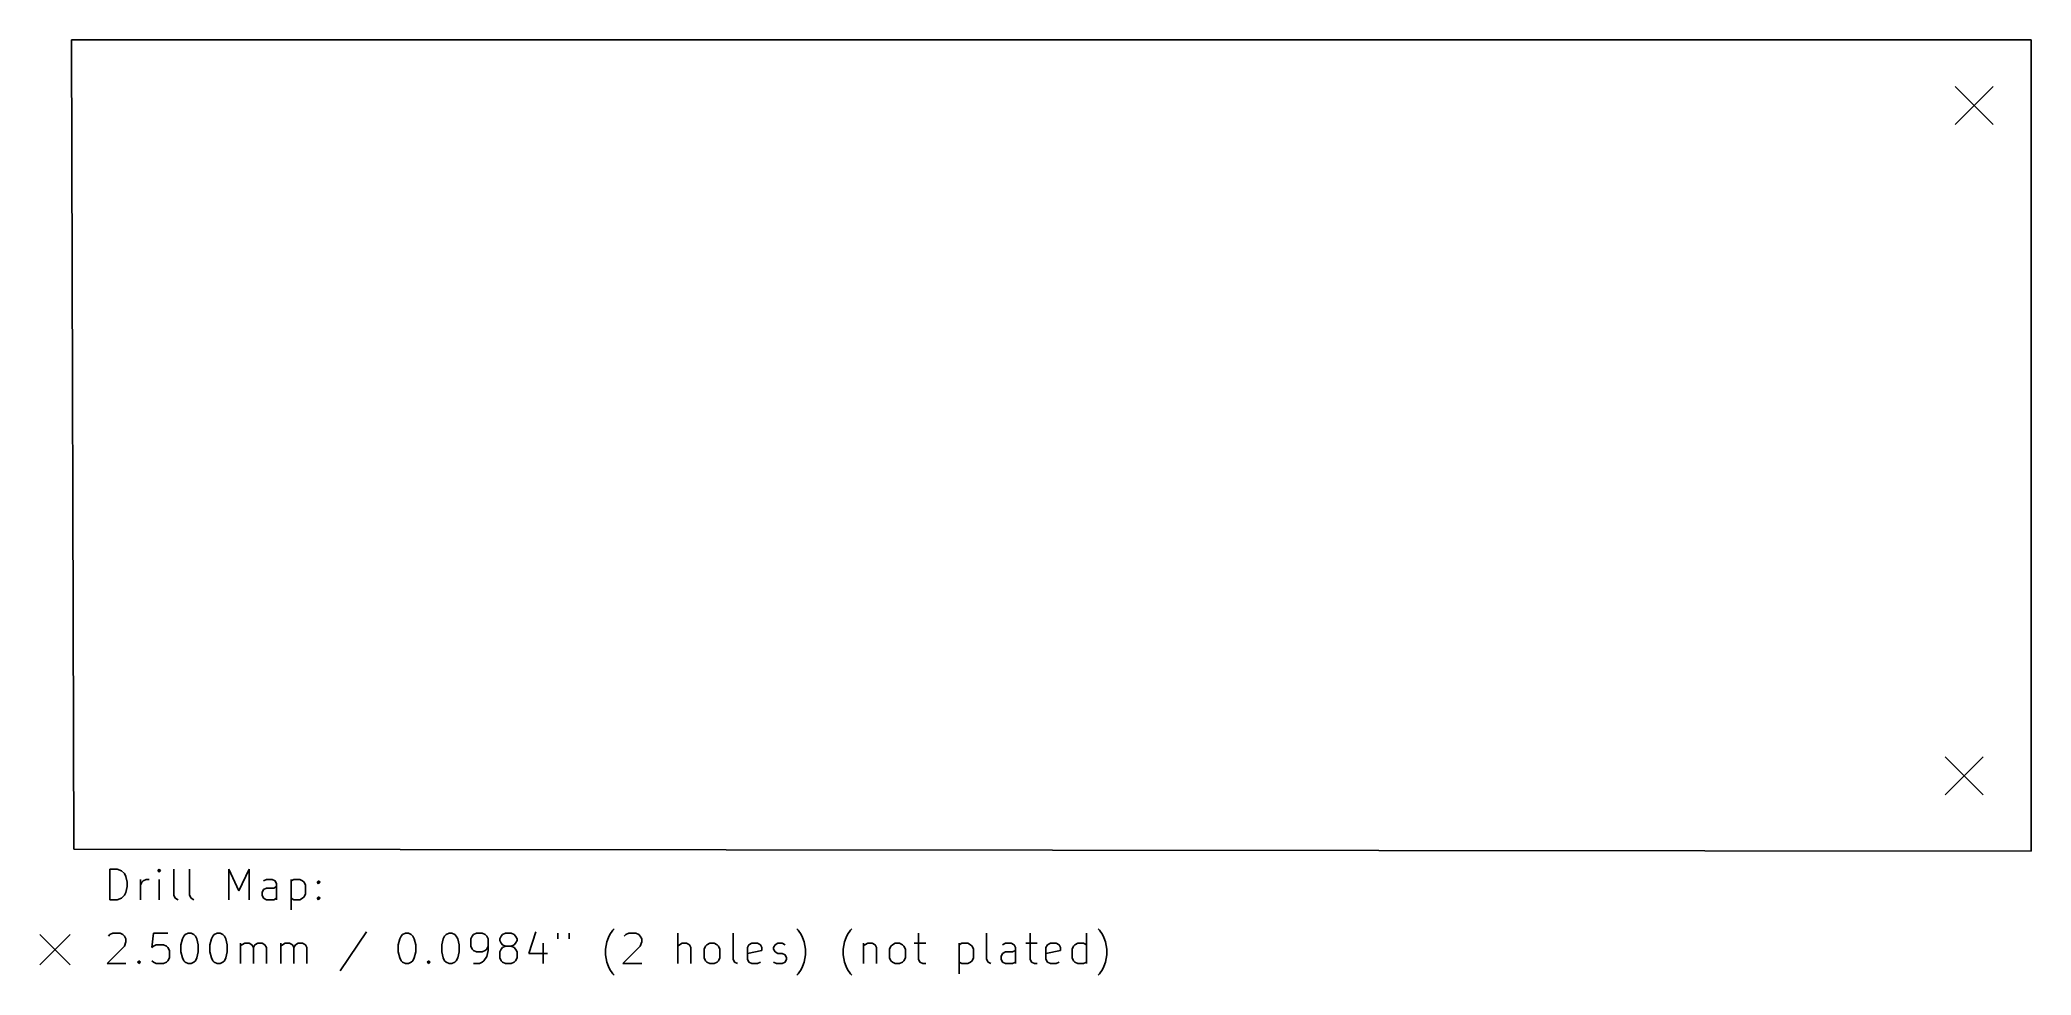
# Model space of a CAD drawing. Extents: x 123 to 254, y -130 to -68.
import ezdxf

# ---------------------------------------------------------------- set-up
doc = ezdxf.new("R2010")
doc.units = 0
doc.layers.add('BLACK', color=7, linetype='CONTINUOUS')

msp = doc.modelspace()

# ---------------------------------------------------------------- linework, layer by layer
at = {"layer": 'BLACK', "linetype": 'CONTINUOUS'}
for p, q in [((124.841, -68.326), (253.65, -68.334)), ((124.841, -68.326), (124.991, -121.516)), ((253.65, -121.65), (253.65, -68.334)), ((248.65, -71.4), (251.15, -73.9)), ((251.15, -71.4), (248.65, -73.9)), ((248, -115.45), (250.5, -117.95)), ((250.5, -115.45), (248, -117.95)), ((124.991, -121.516), (253.65, -121.65)), ((127.373768, -124.839838), (127.373768, -122.839838)), ((127.373768, -122.839838), (127.849958, -122.839838)), ((127.849958, -122.839838), (128.135673, -122.935076)), ((128.135673, -122.935076), (128.326149, -123.125552)), ((130.611863, -122.839838), (130.516625, -122.935076)), ((130.516625, -122.935076), (130.611863, -123.030314)), ((130.707101, -122.935076), (130.611863, -122.839838)), ((130.611863, -122.839838), (130.611863, -123.030314)), ((130.611863, -123.030314), (130.707101, -122.935076)), ((131.564244, -124.554123), (131.564244, -122.839838)), ((132.611863, -124.554123), (132.611863, -122.839838)), ((135.183292, -124.839838), (135.183292, -122.839838)), ((135.183292, -122.839838), (135.849959, -124.268409)), ((135.849959, -124.268409), (136.516625, -122.839838)), ((136.516625, -122.839838), (136.516625, -124.839838)), ((128.326149, -123.125552), (128.421387, -123.316028)), ((128.421387, -123.316028), (128.516625, -123.69698)), ((128.516625, -123.982695), (128.421387, -124.363647)), ((128.516625, -123.69698), (128.516625, -123.982695)), ((129.373768, -124.839838), (129.373768, -123.506504)), ((129.373768, -123.887457), (129.469006, -123.69698)), ((129.469006, -123.69698), (129.564244, -123.601742)), ((129.564244, -123.601742), (129.75472, -123.506504)), ((129.75472, -123.506504), (129.945197, -123.506504)), ((130.611863, -124.839838), (130.611863, -123.506504)), ((137.373768, -124.363647), (137.469006, -124.173171)), ((137.659482, -123.506504), (137.469006, -123.601742)), ((137.469006, -124.173171), (137.659482, -124.077933)), ((138.040435, -123.506504), (137.659482, -123.506504)), ((137.659482, -124.077933), (138.135673, -124.077933)), ((138.230911, -123.601742), (138.040435, -123.506504)), ((138.135673, -124.077933), (138.326149, -123.982695)), ((138.326149, -123.792219), (138.230911, -123.601742)), ((138.326149, -124.839838), (138.326149, -123.792219)), ((139.27853, -123.506504), (139.27853, -125.506504)), ((139.27853, -123.601742), (139.469006, -123.506504)), ((139.469006, -123.506504), (139.849959, -123.506504)), ((139.849959, -123.506504), (140.040435, -123.601742)), ((140.040435, -123.601742), (140.135673, -123.69698)), ((140.135673, -123.69698), (140.230911, -123.887457)), ((140.230911, -123.887457), (140.230911, -124.458885)), ((140.992816, -123.69698), (141.088054, -123.601742)), ((141.088054, -123.792219), (140.992816, -123.69698)), ((141.088054, -123.601742), (141.183292, -123.69698)), ((141.088054, -123.601742), (141.088054, -123.792219)), ((141.183292, -123.69698), (141.088054, -123.792219)), ((127.849958, -124.839838), (127.373768, -124.839838)), ((128.135673, -124.7446), (127.849958, -124.839838)), ((128.326149, -124.554123), (128.135673, -124.7446)), ((128.421387, -124.363647), (128.326149, -124.554123)), ((131.659482, -124.7446), (131.564244, -124.554123)), ((131.849958, -124.839838), (131.659482, -124.7446)), ((132.707101, -124.7446), (132.611863, -124.554123)), ((132.897577, -124.839838), (132.707101, -124.7446)), ((137.373768, -124.554123), (137.373768, -124.363647)), ((137.469006, -124.7446), (137.373768, -124.554123)), ((137.659482, -124.839838), (137.469006, -124.7446)), ((138.135673, -124.839838), (137.659482, -124.839838)), ((138.326149, -124.7446), (138.135673, -124.839838)), ((139.469006, -124.839838), (139.27853, -124.7446)), ((139.849959, -124.839838), (139.469006, -124.839838)), ((140.040435, -124.7446), (139.849959, -124.839838)), ((140.135673, -124.649361), (140.040435, -124.7446)), ((140.230911, -124.458885), (140.135673, -124.649361)), ((140.992816, -124.7446), (141.088054, -124.649361)), ((141.088054, -124.839838), (140.992816, -124.7446)), ((141.088054, -124.649361), (141.183292, -124.7446)), ((141.088054, -124.649361), (141.088054, -124.839838)), ((141.183292, -124.7446), (141.088054, -124.839838)), ((144.230912, -126.9446), (142.516627, -129.516028)), ((155.37377, -126.9446), (154.89758, -128.373171)), ((160.230914, -127.135076), (160.42139, -126.849361)), ((160.42139, -126.849361), (160.516629, -126.754123)), ((172.611868, -126.849361), (172.51663, -126.754123)), ((172.802344, -127.135076), (172.611868, -126.849361)), ((175.849963, -127.135076), (176.040439, -126.849361)), ((176.040439, -126.849361), (176.135678, -126.754123)), ((192.421393, -126.849361), (192.326155, -126.754123)), ((192.611869, -127.135076), (192.421393, -126.849361)), ((122.766, -127.125), (124.766, -129.125)), ((124.766, -127.125), (122.766, -129.125)), ((128.326149, -127.89698), (127.183292, -129.039838)), ((127.27853, -127.230314), (127.373768, -127.135076)), ((127.373768, -127.135076), (127.564244, -127.039838)), ((127.564244, -127.039838), (128.040435, -127.039838)), ((128.040435, -127.039838), (128.230911, -127.135076)), ((128.230911, -127.135076), (128.326149, -127.230314)), ((128.326149, -127.230314), (128.421387, -127.42079)), ((128.421387, -127.611266), (128.326149, -127.89698)), ((128.421387, -127.42079), (128.421387, -127.611266)), ((130.230911, -127.039838), (130.135673, -127.992219)), ((130.135673, -127.992219), (130.230911, -127.89698)), ((131.183292, -127.039838), (130.230911, -127.039838)), ((130.230911, -127.89698), (130.421387, -127.801742)), ((130.421387, -127.801742), (130.897578, -127.801742)), ((130.897578, -127.801742), (131.088054, -127.89698)), ((131.088054, -127.89698), (131.183292, -127.992219)), ((131.183292, -127.992219), (131.27853, -128.182695)), ((131.27853, -128.182695), (131.27853, -128.658885)), ((132.040435, -127.801742), (132.135673, -127.42079)), ((132.040435, -128.277933), (132.040435, -127.801742)), ((132.135673, -127.42079), (132.230911, -127.230314)), ((132.230911, -127.230314), (132.326149, -127.135076)), ((132.326149, -127.135076), (132.516625, -127.039838)), ((132.516625, -127.039838), (132.707102, -127.039838)), ((132.707102, -127.039838), (132.897578, -127.135076)), ((132.897578, -127.135076), (132.992816, -127.230314)), ((132.992816, -127.230314), (133.088054, -127.42079)), ((133.088054, -127.42079), (133.183292, -127.801742)), ((133.183292, -127.801742), (133.183292, -128.277933)), ((133.945197, -127.801742), (134.040435, -127.42079)), ((133.945197, -128.277933), (133.945197, -127.801742)), ((134.040435, -127.42079), (134.135673, -127.230314)), ((134.135673, -127.230314), (134.230911, -127.135076)), ((134.230911, -127.135076), (134.421387, -127.039838)), ((134.421387, -127.039838), (134.611864, -127.039838)), ((134.611864, -127.039838), (134.80234, -127.135076)), ((134.80234, -127.135076), (134.897578, -127.230314)), ((134.897578, -127.230314), (134.992816, -127.42079)), ((134.992816, -127.42079), (135.088054, -127.801742)), ((135.088054, -127.801742), (135.088054, -128.277933)), ((135.945197, -129.039838), (135.945197, -127.706504)), ((135.945197, -127.89698), (136.040435, -127.801742)), ((136.040435, -127.801742), (136.230911, -127.706504)), ((136.230911, -127.706504), (136.516626, -127.706504)), ((136.516626, -127.706504), (136.707102, -127.801742)), ((136.707102, -127.801742), (136.80234, -127.992219)), ((136.80234, -127.992219), (136.897578, -127.801742)), ((136.80234, -127.992219), (136.80234, -129.039838)), ((136.897578, -127.801742), (137.088054, -127.706504)), ((137.088054, -127.706504), (137.373768, -127.706504)), ((137.373768, -127.706504), (137.564245, -127.801742)), ((137.564245, -127.801742), (137.659483, -127.992219)), ((137.659483, -127.992219), (137.659483, -129.039838)), ((138.611864, -129.039838), (138.611864, -127.706504)), ((138.611864, -127.89698), (138.707102, -127.801742)), ((138.707102, -127.801742), (138.897578, -127.706504)), ((138.897578, -127.706504), (139.183293, -127.706504)), ((139.183293, -127.706504), (139.373769, -127.801742)), ((139.373769, -127.801742), (139.469007, -127.992219)), ((139.469007, -127.992219), (139.564245, -127.801742)), ((139.469007, -127.992219), (139.469007, -129.039838)), ((139.564245, -127.801742), (139.754721, -127.706504)), ((139.754721, -127.706504), (140.040435, -127.706504)), ((140.040435, -127.706504), (140.230912, -127.801742)), ((140.230912, -127.801742), (140.32615, -127.992219)), ((140.32615, -127.992219), (140.32615, -129.039838)), ((146.326151, -127.801742), (146.421389, -127.42079)), ((146.326151, -128.277933), (146.326151, -127.801742)), ((146.421389, -127.42079), (146.516627, -127.230314)), ((146.516627, -127.230314), (146.611865, -127.135076)), ((146.611865, -127.135076), (146.802341, -127.039838)), ((146.802341, -127.039838), (146.992818, -127.039838)), ((146.992818, -127.039838), (147.183294, -127.135076)), ((147.183294, -127.135076), (147.278532, -127.230314)), ((147.278532, -127.230314), (147.37377, -127.42079)), ((147.37377, -127.42079), (147.469008, -127.801742)), ((147.469008, -127.801742), (147.469008, -128.277933)), ((149.183294, -127.801742), (149.278532, -127.42079)), ((149.183294, -128.277933), (149.183294, -127.801742)), ((149.278532, -127.42079), (149.37377, -127.230314)), ((149.37377, -127.230314), (149.469008, -127.135076)), ((149.469008, -127.135076), (149.659484, -127.039838)), ((149.659484, -127.039838), (149.849961, -127.039838)), ((149.849961, -127.039838), (150.040437, -127.135076)), ((150.040437, -127.135076), (150.135675, -127.230314)), ((150.135675, -127.230314), (150.230913, -127.42079)), ((150.230913, -127.42079), (150.326151, -127.801742)), ((150.326151, -127.801742), (150.326151, -128.277933)), ((151.183294, -127.230314), (151.088056, -127.42079)), ((151.088056, -127.42079), (151.088056, -127.89698)), ((151.088056, -127.89698), (151.183294, -128.087457)), ((151.278532, -127.135076), (151.183294, -127.230314)), ((151.183294, -128.087457), (151.278532, -128.182695)), ((151.469008, -127.039838), (151.278532, -127.135076)), ((151.278532, -128.182695), (151.469008, -128.277933)), ((151.849961, -127.039838), (151.469008, -127.039838)), ((152.040437, -127.135076), (151.849961, -127.039838)), ((151.849961, -128.277933), (152.040437, -128.182695)), ((152.135675, -127.230314), (152.040437, -127.135076)), ((152.040437, -128.182695), (152.135675, -128.087457)), ((152.230913, -127.42079), (152.135675, -127.230314)), ((152.135675, -128.087457), (152.230913, -127.89698)), ((152.135675, -128.563647), (152.230913, -128.182695)), ((152.230913, -128.182695), (152.230913, -127.42079)), ((152.992818, -127.42079), (153.088056, -127.230314)), ((152.992818, -127.516028), (152.992818, -127.42079)), ((153.088056, -127.706504), (152.992818, -127.516028)), ((153.088056, -128.087457), (152.992818, -128.277933)), ((153.088056, -127.230314), (153.183294, -127.135076)), ((153.183294, -127.801742), (153.088056, -127.706504)), ((153.183294, -127.992219), (153.088056, -128.087457)), ((153.183294, -127.135076), (153.37377, -127.039838)), ((153.37377, -127.89698), (153.183294, -127.801742)), ((153.37377, -127.89698), (153.183294, -127.992219)), ((153.37377, -127.039838), (153.754723, -127.039838)), ((153.754723, -127.89698), (153.37377, -127.89698)), ((153.754723, -127.039838), (153.945199, -127.135076)), ((153.945199, -127.801742), (153.754723, -127.89698)), ((153.945199, -127.992219), (153.754723, -127.89698)), ((153.945199, -127.135076), (154.040437, -127.230314)), ((154.040437, -127.706504), (153.945199, -127.801742)), ((154.040437, -128.087457), (153.945199, -127.992219)), ((154.040437, -127.230314), (154.135675, -127.42079)), ((154.135675, -127.516028), (154.040437, -127.706504)), ((154.135675, -128.277933), (154.040437, -128.087457)), ((154.135675, -127.42079), (154.135675, -127.516028)), ((155.849961, -127.706504), (155.849961, -129.039838)), ((156.802342, -127.039838), (156.802342, -127.42079)), ((157.564247, -127.039838), (157.564247, -127.42079)), ((159.9452, -128.087457), (160.040438, -127.611266)), ((159.9452, -128.468409), (159.9452, -128.087457)), ((160.040438, -127.611266), (160.135676, -127.325552)), ((160.135676, -127.325552), (160.230914, -127.135076)), ((162.230914, -127.89698), (161.088057, -129.039838)), ((161.183295, -127.230314), (161.278533, -127.135076)), ((161.278533, -127.135076), (161.469009, -127.039838)), ((161.469009, -127.039838), (161.9452, -127.039838)), ((161.9452, -127.039838), (162.135676, -127.135076)), ((162.135676, -127.135076), (162.230914, -127.230314)), ((162.230914, -127.230314), (162.326152, -127.42079)), ((162.326152, -127.611266), (162.230914, -127.89698)), ((162.326152, -127.42079), (162.326152, -127.611266)), ((164.707105, -129.039838), (164.707105, -127.039838)), ((164.802343, -127.801742), (164.707105, -127.89698)), ((164.992819, -127.706504), (164.802343, -127.801742)), ((165.278534, -127.706504), (164.992819, -127.706504)), ((165.46901, -127.801742), (165.278534, -127.706504)), ((165.564248, -127.992219), (165.46901, -127.801742)), ((165.564248, -129.039838), (165.564248, -127.992219)), ((166.421391, -128.087457), (166.516629, -127.89698)), ((166.421391, -128.658885), (166.421391, -128.087457)), ((166.516629, -127.89698), (166.611867, -127.801742)), ((166.611867, -127.801742), (166.802343, -127.706504)), ((166.802343, -127.706504), (167.088058, -127.706504)), ((167.088058, -127.706504), (167.278534, -127.801742)), ((167.278534, -127.801742), (167.373772, -127.89698)), ((167.373772, -127.89698), (167.46901, -128.087457)), ((167.46901, -128.087457), (167.46901, -128.658885)), ((168.326153, -128.754123), (168.326153, -127.039838)), ((169.278534, -127.992219), (169.373772, -127.801742)), ((169.278534, -128.754123), (169.278534, -127.992219)), ((170.230915, -128.182695), (169.278534, -128.373171)), ((169.373772, -127.801742), (169.564248, -127.706504)), ((169.564248, -127.706504), (169.945201, -127.706504)), ((169.945201, -127.706504), (170.135677, -127.801742)), ((170.135677, -127.801742), (170.230915, -127.992219)), ((170.230915, -127.992219), (170.230915, -128.182695)), ((170.99282, -127.992219), (171.088058, -127.801742)), ((170.99282, -128.087457), (170.99282, -127.992219)), ((171.088058, -128.277933), (170.99282, -128.087457)), ((171.088058, -127.801742), (171.278534, -127.706504)), ((171.278534, -127.706504), (171.564248, -127.706504)), ((171.564248, -127.706504), (171.754725, -127.801742)), ((172.897582, -127.325552), (172.802344, -127.135076)), ((172.99282, -127.611266), (172.897582, -127.325552)), ((173.088058, -128.087457), (172.99282, -127.611266)), ((173.088058, -128.468409), (173.088058, -128.087457)), ((175.564249, -128.087457), (175.659487, -127.611266)), ((175.564249, -128.468409), (175.564249, -128.087457)), ((175.659487, -127.611266), (175.754725, -127.325552)), ((175.754725, -127.325552), (175.849963, -127.135076)), ((176.897582, -127.706504), (176.897582, -129.039838)), ((176.897582, -127.89698), (176.99282, -127.801742)), ((176.99282, -127.801742), (177.183296, -127.706504)), ((177.183296, -127.706504), (177.469011, -127.706504)), ((177.469011, -127.706504), (177.659487, -127.801742)), ((177.659487, -127.801742), (177.754725, -127.992219)), ((177.754725, -127.992219), (177.754725, -129.039838)), ((178.611868, -128.087457), (178.707106, -127.89698)), ((178.611868, -128.658885), (178.611868, -128.087457)), ((178.707106, -127.89698), (178.802344, -127.801742)), ((178.802344, -127.801742), (178.99282, -127.706504)), ((178.99282, -127.706504), (179.278535, -127.706504)), ((179.278535, -127.706504), (179.469011, -127.801742)), ((179.469011, -127.801742), (179.564249, -127.89698)), ((179.564249, -127.89698), (179.659487, -128.087457)), ((179.659487, -128.087457), (179.659487, -128.658885)), ((180.230916, -127.706504), (180.99282, -127.706504)), ((180.51663, -127.039838), (180.51663, -128.754123)), ((183.183297, -127.706504), (183.183297, -129.706504)), ((183.183297, -127.801742), (183.373773, -127.706504)), ((183.373773, -127.706504), (183.754726, -127.706504)), ((183.754726, -127.706504), (183.945202, -127.801742)), ((183.945202, -127.801742), (184.04044, -127.89698)), ((184.04044, -127.89698), (184.135678, -128.087457)), ((184.135678, -128.087457), (184.135678, -128.658885)), ((184.992821, -128.754123), (184.992821, -127.039838)), ((186.230916, -127.706504), (186.04044, -127.801742)), ((186.611869, -127.706504), (186.230916, -127.706504)), ((186.802345, -127.801742), (186.611869, -127.706504)), ((186.707107, -128.277933), (186.897583, -128.182695)), ((186.897583, -127.992219), (186.802345, -127.801742)), ((186.897583, -129.039838), (186.897583, -127.992219)), ((187.56425, -127.706504), (188.326154, -127.706504)), ((187.849964, -127.039838), (187.849964, -128.754123)), ((188.897583, -127.992219), (188.992821, -127.801742)), ((188.897583, -128.754123), (188.897583, -127.992219)), ((189.849964, -128.182695), (188.897583, -128.373171)), ((188.992821, -127.801742), (189.183297, -127.706504)), ((189.183297, -127.706504), (189.56425, -127.706504)), ((189.56425, -127.706504), (189.754726, -127.801742)), ((189.754726, -127.801742), (189.849964, -127.992219)), ((189.849964, -127.992219), (189.849964, -128.182695)), ((190.611869, -128.087457), (190.707107, -127.89698)), ((190.611869, -128.658885), (190.611869, -128.087457)), ((190.707107, -127.89698), (190.802345, -127.801742)), ((190.802345, -127.801742), (190.992821, -127.706504)), ((190.992821, -127.706504), (191.373774, -127.706504)), ((191.373774, -127.706504), (191.56425, -127.801742)), ((191.56425, -129.039838), (191.56425, -127.039838)), ((192.707107, -127.325552), (192.611869, -127.135076)), ((192.802345, -127.611266), (192.707107, -127.325552)), ((192.897583, -128.087457), (192.802345, -127.611266)), ((192.897583, -128.468409), (192.897583, -128.087457)), ((127.183292, -129.039838), (128.421387, -129.039838)), ((129.183292, -128.9446), (129.27853, -128.849361)), ((129.27853, -129.039838), (129.183292, -128.9446)), ((129.27853, -128.849361), (129.373768, -128.9446)), ((129.27853, -128.849361), (129.27853, -129.039838)), ((129.373768, -128.9446), (129.27853, -129.039838)), ((130.230911, -128.9446), (130.135673, -128.849361)), ((130.421387, -129.039838), (130.230911, -128.9446)), ((130.897578, -129.039838), (130.421387, -129.039838)), ((131.088054, -128.9446), (130.897578, -129.039838)), ((131.183292, -128.849361), (131.088054, -128.9446)), ((131.27853, -128.658885), (131.183292, -128.849361)), ((132.135673, -128.658885), (132.040435, -128.277933)), ((132.230911, -128.849361), (132.135673, -128.658885)), ((132.326149, -128.9446), (132.230911, -128.849361)), ((132.516625, -129.039838), (132.326149, -128.9446)), ((132.707102, -129.039838), (132.516625, -129.039838)), ((132.897578, -128.9446), (132.707102, -129.039838)), ((132.992816, -128.849361), (132.897578, -128.9446)), ((133.088054, -128.658885), (132.992816, -128.849361)), ((133.183292, -128.277933), (133.088054, -128.658885)), ((134.040435, -128.658885), (133.945197, -128.277933)), ((134.135673, -128.849361), (134.040435, -128.658885)), ((134.230911, -128.9446), (134.135673, -128.849361)), ((134.421387, -129.039838), (134.230911, -128.9446)), ((134.611864, -129.039838), (134.421387, -129.039838)), ((134.80234, -128.9446), (134.611864, -129.039838)), ((134.897578, -128.849361), (134.80234, -128.9446)), ((134.992816, -128.658885), (134.897578, -128.849361)), ((135.088054, -128.277933), (134.992816, -128.658885)), ((146.421389, -128.658885), (146.326151, -128.277933)), ((146.516627, -128.849361), (146.421389, -128.658885)), ((146.611865, -128.9446), (146.516627, -128.849361)), ((146.802341, -129.039838), (146.611865, -128.9446)), ((146.992818, -129.039838), (146.802341, -129.039838)), ((147.183294, -128.9446), (146.992818, -129.039838)), ((147.278532, -128.849361), (147.183294, -128.9446)), ((147.37377, -128.658885), (147.278532, -128.849361)), ((147.469008, -128.277933), (147.37377, -128.658885)), ((148.230913, -128.9446), (148.326151, -128.849361)), ((148.326151, -129.039838), (148.230913, -128.9446)), ((148.326151, -128.849361), (148.421389, -128.9446)), ((148.326151, -128.849361), (148.326151, -129.039838)), ((148.421389, -128.9446), (148.326151, -129.039838)), ((149.278532, -128.658885), (149.183294, -128.277933)), ((149.37377, -128.849361), (149.278532, -128.658885)), ((149.469008, -128.9446), (149.37377, -128.849361)), ((149.659484, -129.039838), (149.469008, -128.9446)), ((149.849961, -129.039838), (149.659484, -129.039838)), ((150.040437, -128.9446), (149.849961, -129.039838)), ((150.135675, -128.849361), (150.040437, -128.9446)), ((150.230913, -128.658885), (150.135675, -128.849361)), ((150.326151, -128.277933), (150.230913, -128.658885)), ((151.278532, -129.039838), (151.659484, -129.039838)), ((151.469008, -128.277933), (151.849961, -128.277933)), ((151.659484, -129.039838), (151.849961, -128.9446)), ((151.849961, -128.9446), (151.945199, -128.849361)), ((151.945199, -128.849361), (152.135675, -128.563647)), ((152.992818, -128.277933), (152.992818, -128.658885)), ((152.992818, -128.658885), (153.088056, -128.849361)), ((153.088056, -128.849361), (153.183294, -128.9446)), ((153.183294, -128.9446), (153.37377, -129.039838)), ((153.37377, -129.039838), (153.754723, -129.039838)), ((153.754723, -129.039838), (153.945199, -128.9446)), ((153.945199, -128.9446), (154.040437, -128.849361)), ((154.040437, -128.849361), (154.135675, -128.658885)), ((154.135675, -128.658885), (154.135675, -128.277933)), ((154.89758, -128.373171), (156.135675, -128.373171)), ((160.040438, -128.9446), (159.9452, -128.468409)), ((160.135676, -129.230314), (160.040438, -128.9446)), ((160.230914, -129.42079), (160.135676, -129.230314)), ((160.42139, -129.706504), (160.230914, -129.42079)), ((161.088057, -129.039838), (162.326152, -129.039838)), ((166.516629, -128.849361), (166.421391, -128.658885)), ((166.611867, -128.9446), (166.516629, -128.849361)), ((166.802343, -129.039838), (166.611867, -128.9446)), ((167.088058, -129.039838), (166.802343, -129.039838)), ((167.278534, -128.9446), (167.088058, -129.039838)), ((167.373772, -128.849361), (167.278534, -128.9446)), ((167.46901, -128.658885), (167.373772, -128.849361)), ((168.421391, -128.9446), (168.326153, -128.754123)), ((168.611867, -129.039838), (168.421391, -128.9446)), ((169.373772, -128.9446), (169.278534, -128.754123)), ((169.564248, -129.039838), (169.373772, -128.9446)), ((169.945201, -129.039838), (169.564248, -129.039838)), ((170.135677, -128.9446), (169.945201, -129.039838)), ((170.99282, -128.9446), (171.183296, -129.039838)), ((171.278534, -128.373171), (171.088058, -128.277933)), ((171.183296, -129.039838), (171.564248, -129.039838)), ((171.564248, -128.373171), (171.278534, -128.373171)), ((171.754725, -128.468409), (171.564248, -128.373171)), ((171.564248, -129.039838), (171.754725, -128.9446)), ((171.849963, -128.658885), (171.754725, -128.468409)), ((171.754725, -128.9446), (171.849963, -128.754123)), ((171.849963, -128.754123), (171.849963, -128.658885)), ((172.611868, -129.706504), (172.802344, -129.42079)), ((172.802344, -129.42079), (172.897582, -129.230314)), ((172.897582, -129.230314), (172.99282, -128.9446)), ((172.99282, -128.9446), (173.088058, -128.468409)), ((175.659487, -128.9446), (175.564249, -128.468409)), ((175.754725, -129.230314), (175.659487, -128.9446)), ((175.849963, -129.42079), (175.754725, -129.230314)), ((176.040439, -129.706504), (175.849963, -129.42079)), ((178.707106, -128.849361), (178.611868, -128.658885)), ((178.802344, -128.9446), (178.707106, -128.849361)), ((178.99282, -129.039838), (178.802344, -128.9446)), ((179.278535, -129.039838), (178.99282, -129.039838)), ((179.469011, -128.9446), (179.278535, -129.039838)), ((179.564249, -128.849361), (179.469011, -128.9446)), ((179.659487, -128.658885), (179.564249, -128.849361)), ((180.51663, -128.754123), (180.611868, -128.9446)), ((180.611868, -128.9446), (180.802344, -129.039838)), ((180.802344, -129.039838), (180.99282, -129.039838)), ((183.373773, -129.039838), (183.183297, -128.9446)), ((183.754726, -129.039838), (183.373773, -129.039838)), ((183.945202, -128.9446), (183.754726, -129.039838)), ((184.04044, -128.849361), (183.945202, -128.9446)), ((184.135678, -128.658885), (184.04044, -128.849361)), ((185.088059, -128.9446), (184.992821, -128.754123)), ((185.278535, -129.039838), (185.088059, -128.9446)), ((185.945202, -128.563647), (186.04044, -128.373171)), ((185.945202, -128.754123), (185.945202, -128.563647)), ((186.04044, -128.9446), (185.945202, -128.754123)), ((186.04044, -128.373171), (186.230916, -128.277933)), ((186.230916, -129.039838), (186.04044, -128.9446)), ((186.230916, -128.277933), (186.707107, -128.277933)), ((186.707107, -129.039838), (186.230916, -129.039838)), ((186.897583, -128.9446), (186.707107, -129.039838)), ((187.849964, -128.754123), (187.945202, -128.9446)), ((187.945202, -128.9446), (188.135678, -129.039838)), ((188.135678, -129.039838), (188.326154, -129.039838)), ((188.992821, -128.9446), (188.897583, -128.754123)), ((189.183297, -129.039838), (188.992821, -128.9446)), ((189.56425, -129.039838), (189.183297, -129.039838)), ((189.754726, -128.9446), (189.56425, -129.039838)), ((190.707107, -128.849361), (190.611869, -128.658885)), ((190.802345, -128.9446), (190.707107, -128.849361)), ((190.992821, -129.039838), (190.802345, -128.9446)), ((191.373774, -129.039838), (190.992821, -129.039838)), ((191.56425, -128.9446), (191.373774, -129.039838)), ((192.421393, -129.706504), (192.611869, -129.42079)), ((192.611869, -129.42079), (192.707107, -129.230314)), ((192.707107, -129.230314), (192.802345, -128.9446)), ((192.802345, -128.9446), (192.897583, -128.468409)), ((160.516629, -129.801742), (160.42139, -129.706504)), ((172.51663, -129.801742), (172.611868, -129.706504)), ((176.135678, -129.801742), (176.040439, -129.706504)), ((192.326155, -129.801742), (192.421393, -129.706504))]:
    msp.add_line(p, q, dxfattribs=at)

doc.saveas('drawing.dxf')
